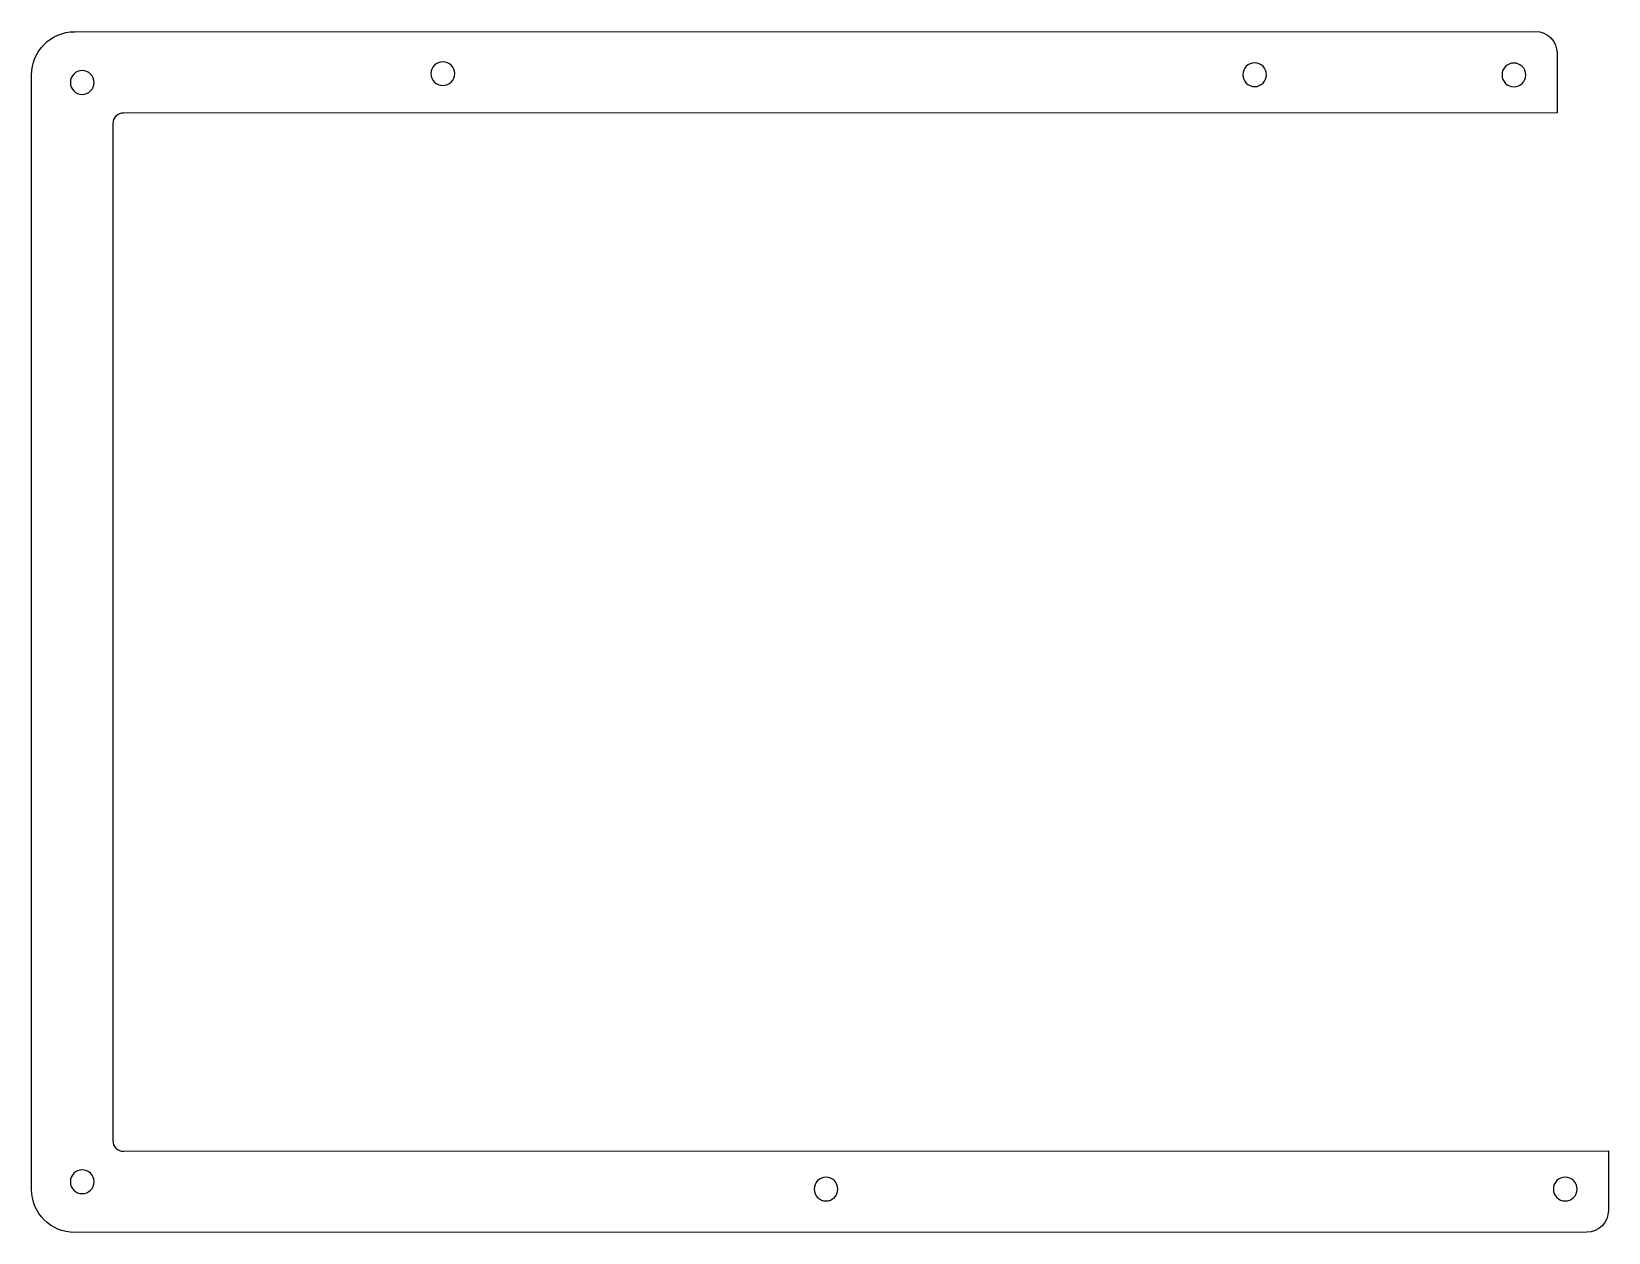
# Model space of a CAD drawing. Header units: inches. Extents: x 81 to 227, y 89 to 200.
import ezdxf

# ---------------------------------------------------------------- set-up
doc = ezdxf.new("R2010")
doc.units = ezdxf.units.IN
doc.header["$MEASUREMENT"] = 0
doc.layers.add('Layer 1', color=7, linetype='Continuous')

msp = doc.modelspace()

# ---------------------------------------------------------------- linework, layer by layer
at = {"layer": 'Layer 1', "color": 173, "lineweight": 25, "true_color": 0x6c6cb7}
msp.add_open_spline([(220.26, 200.27), (220.26, 200.27), (84.91, 200.25), (84.91, 200.25), (82.7, 200.25), (80.91, 198.46), (80.91, 196.25), (80.91, 196.25), (80.91, 93), (80.91, 93), (80.91, 90.79), (82.7, 89), (84.91, 89), (84.91, 89), (225.02, 89.03), (225.02, 89.03), (226.13, 89.03), (227.02, 89.93), (227.02, 91.03), (227.02, 91.03), (227.02, 96.55), (227.02, 96.55), (227.02, 96.55), (89.44, 96.52), (89.44, 96.52), (88.88, 96.52), (88.44, 96.97), (88.44, 97.52), (88.44, 97.52), (88.44, 191.72), (88.44, 191.72), (88.44, 192.28), (88.88, 192.72), (89.44, 192.72), (89.44, 192.72), (222.26, 192.75), (222.26, 192.75), (222.26, 192.75), (222.26, 198.27), (222.26, 198.27), (222.26, 199.38), (221.37, 200.27), (220.26, 200.27)], degree=3, knots=[0, 0, 0, 0, 1, 1, 1, 2, 2, 2, 3, 3, 3, 4, 4, 4, 5, 5, 5, 6, 6, 6, 7, 7, 7, 8, 8, 8, 9, 9, 9, 10, 10, 10, 11, 11, 11, 12, 12, 12, 13, 13, 13, 14, 14, 14, 14], dxfattribs=at)
at = {"layer": 'Layer 1', "color": 205, "lineweight": 25, "true_color": 0x7c46af}
for points in [[(120.12, 196.37), (120.12, 195.77), (119.63, 195.27), (119.02, 195.27), (118.41, 195.27), (117.92, 195.77), (117.92, 196.37), (117.92, 196.98), (118.41, 197.47), (119.02, 197.47), (119.63, 197.47), (120.12, 196.98), (120.12, 196.37)], [(195.34, 196.27), (195.34, 195.67), (194.84, 195.17), (194.24, 195.17), (193.63, 195.17), (193.14, 195.67), (193.14, 196.27), (193.14, 196.88), (193.63, 197.37), (194.24, 197.37), (194.84, 197.37), (195.34, 196.88), (195.34, 196.27)], [(219.36, 196.25), (219.36, 195.64), (218.87, 195.15), (218.26, 195.15), (217.65, 195.15), (217.16, 195.64), (217.16, 196.25), (217.16, 196.86), (217.65, 197.35), (218.26, 197.35), (218.87, 197.35), (219.36, 196.86), (219.36, 196.25)], [(86.71, 195.55), (86.71, 194.94), (86.22, 194.45), (85.61, 194.45), (85, 194.45), (84.51, 194.94), (84.51, 195.55), (84.51, 196.16), (85, 196.65), (85.61, 196.65), (86.22, 196.65), (86.71, 196.16), (86.71, 195.55)], [(86.71, 93.7), (86.71, 93.09), (86.22, 92.6), (85.61, 92.6), (85, 92.6), (84.51, 93.09), (84.51, 93.7), (84.51, 94.31), (85, 94.8), (85.61, 94.8), (86.22, 94.8), (86.71, 94.31), (86.71, 93.7)], [(155.62, 93.02), (155.62, 92.41), (155.13, 91.92), (154.52, 91.92), (153.92, 91.92), (153.42, 92.41), (153.42, 93.02), (153.42, 93.63), (153.92, 94.12), (154.52, 94.12), (155.13, 94.12), (155.62, 93.63), (155.62, 93.02)], [(224.12, 93.02), (224.12, 92.41), (223.63, 91.92), (223.02, 91.92), (222.42, 91.92), (221.92, 92.41), (221.92, 93.02), (221.92, 93.63), (222.42, 94.12), (223.02, 94.12), (223.63, 94.12), (224.12, 93.63), (224.12, 93.02)]]:
    msp.add_open_spline(points, degree=3, knots=[0, 0, 0, 0, 1, 1, 1, 2, 2, 2, 3, 3, 3, 4, 4, 4, 4], dxfattribs=at)

doc.saveas('drawing.dxf')
